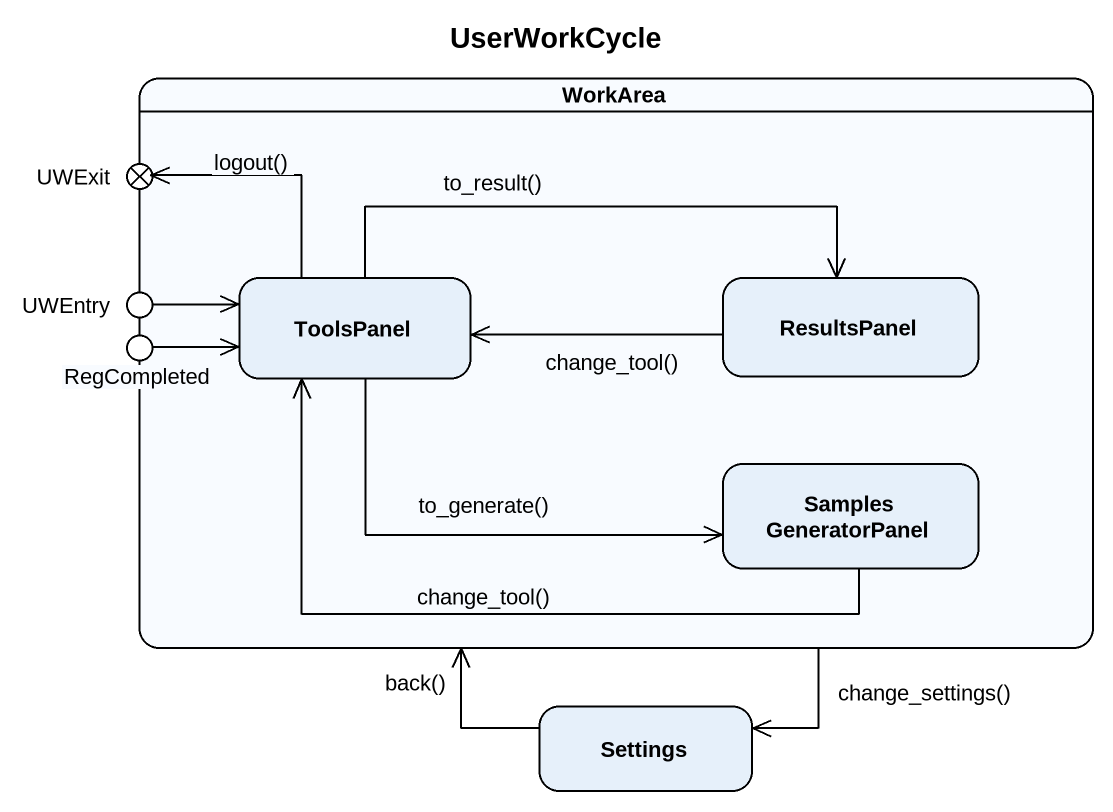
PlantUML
@startuml
title UserWorkCycle
hide empty description
state WorkArea {
  state ToolsPanel
  state ResultsPanel
  state "Samples GeneratorPanel" as Samples_GeneratorPanel
}
state UWExit <<choice>>
state UWEntry <<choice>>
state RegCompleted <<choice>>
state Settings
WorkArea --> Settings : change_settings()
UWEntry -right-> ToolsPanel
RegCompleted -right-> ToolsPanel
ToolsPanel -up-> UWExit : logout()
ToolsPanel -right-> ResultsPanel : to_result()
ToolsPanel -right-> Samples_GeneratorPanel : to_generate()
ResultsPanel -left-> ToolsPanel : change_tool()
Samples_GeneratorPanel -left-> ToolsPanel : change_tool()
Settings -up-> WorkArea : back()
@enduml
